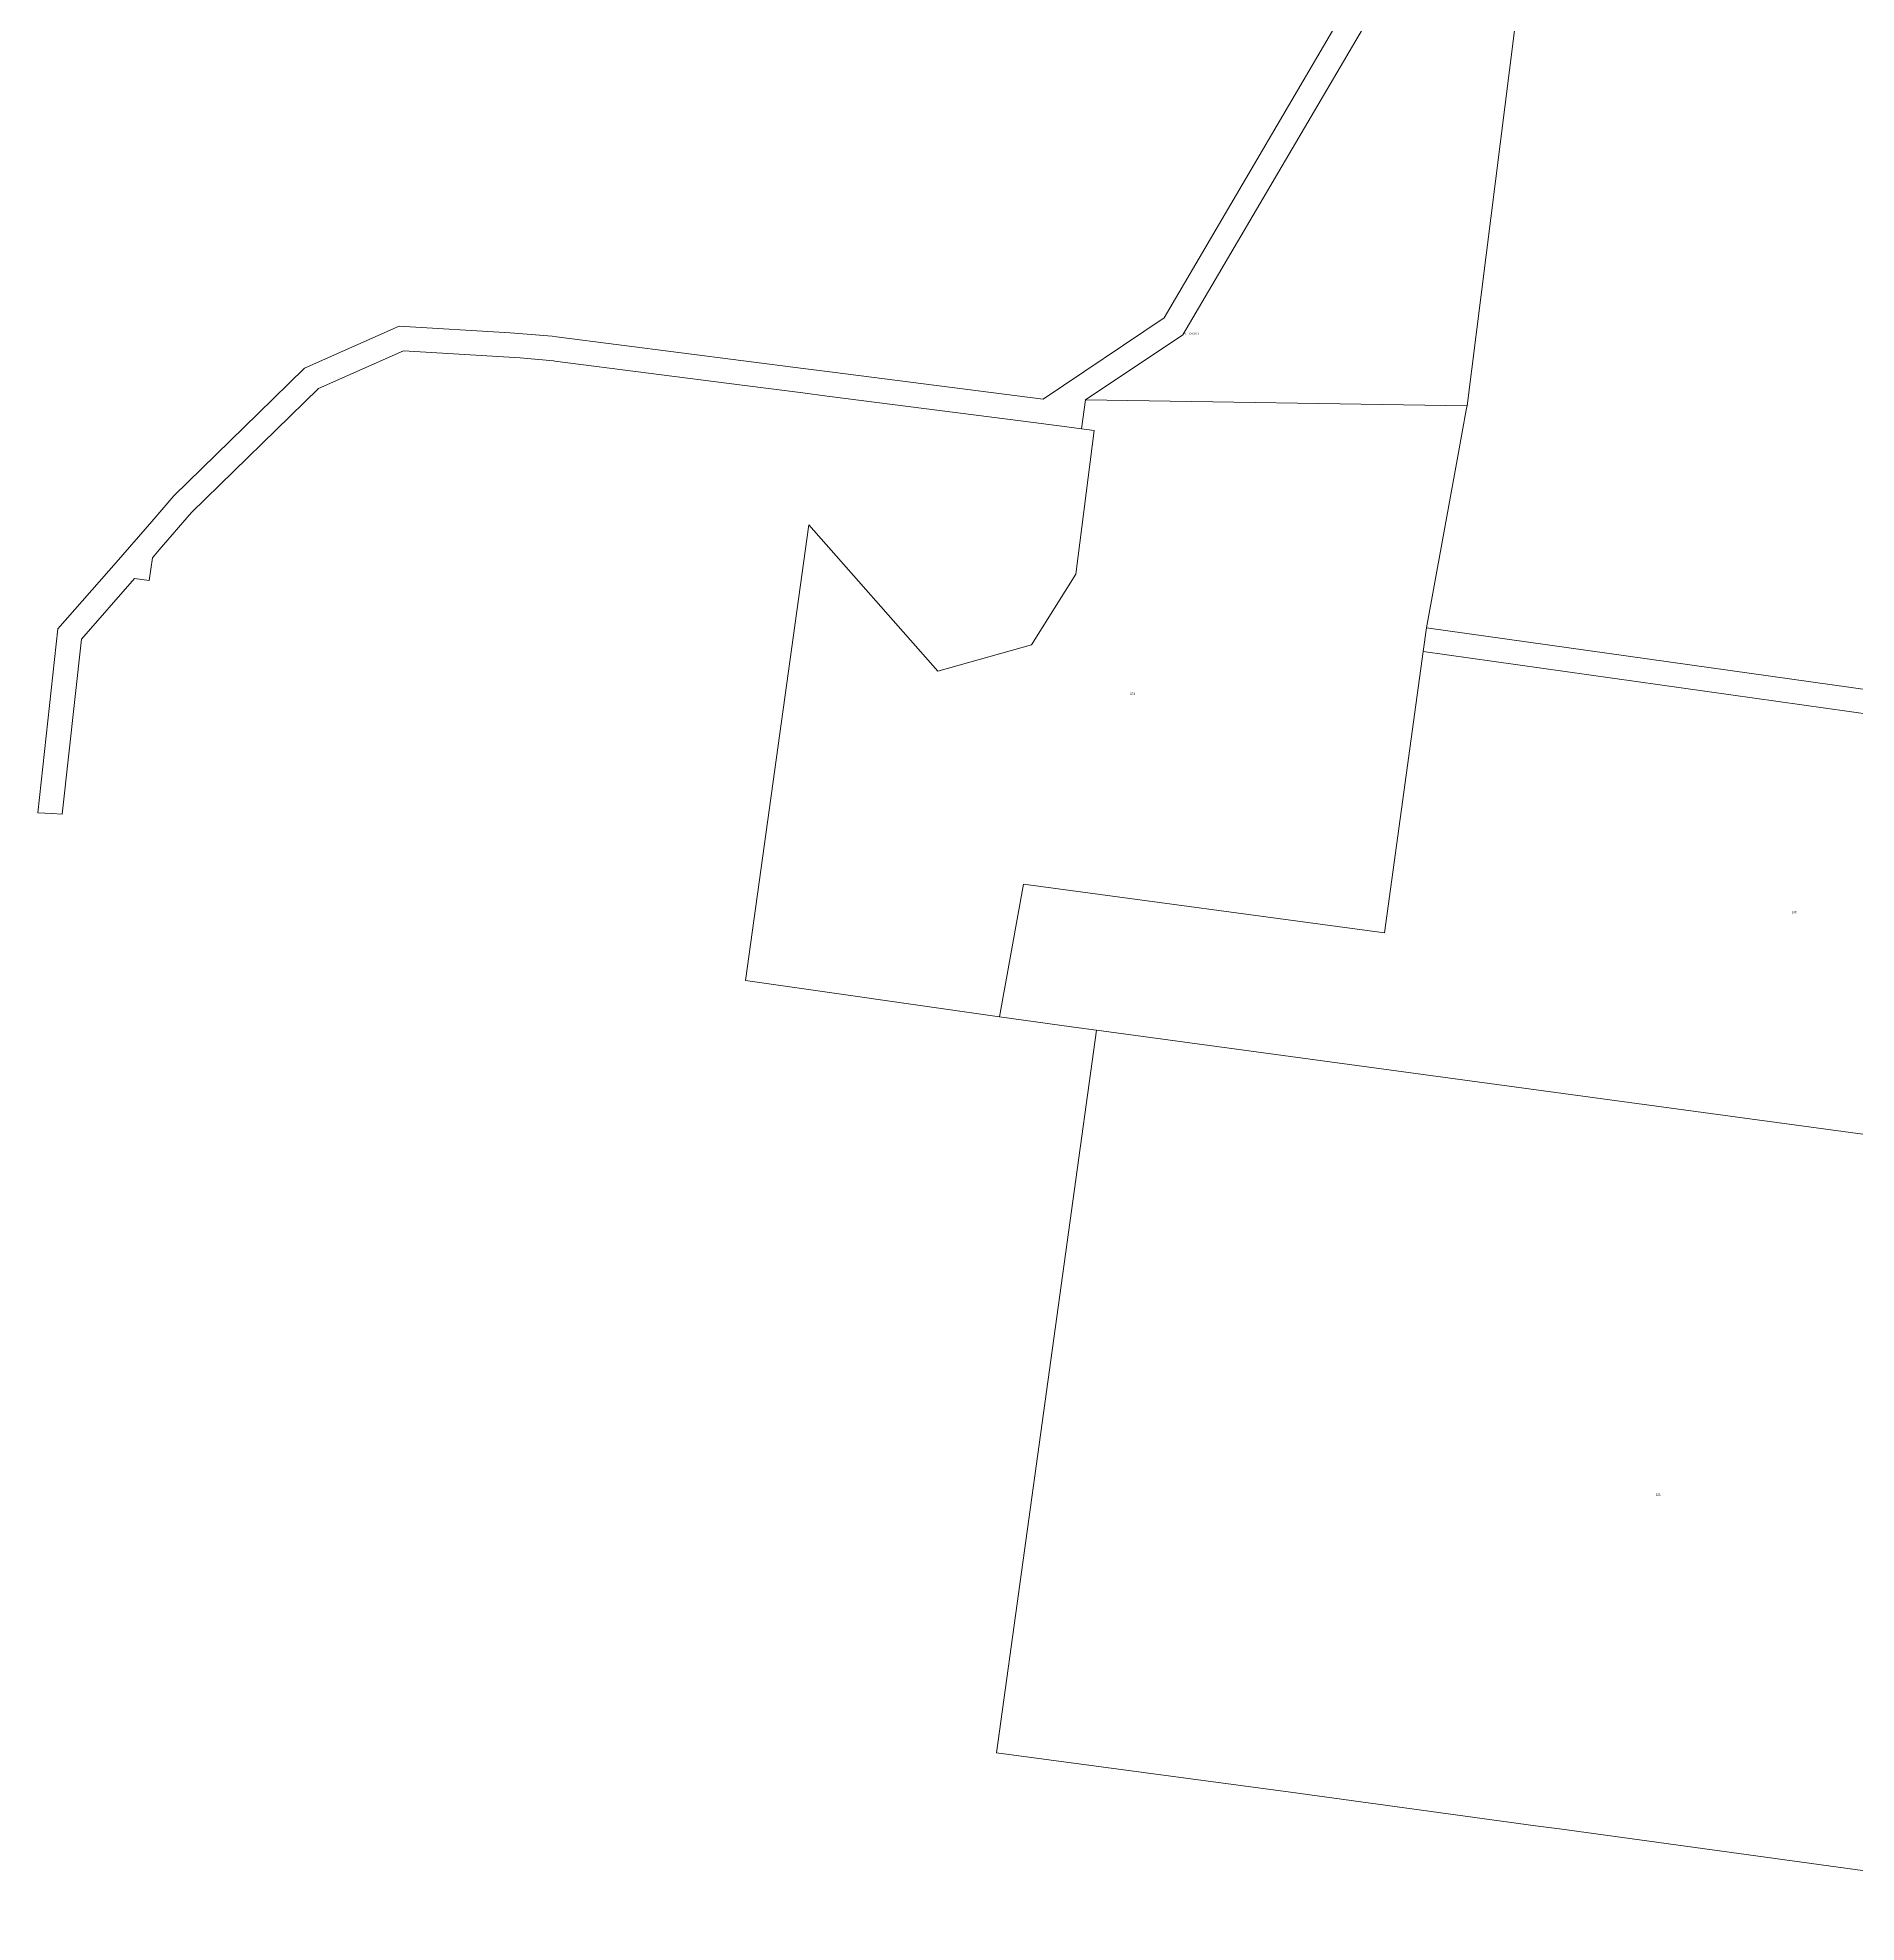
# Model space of a CAD drawing. Header units: metres. Extents: x 240566 to 246015, y 6282606 to 6289108.
# Drawn here: x 240627 to 242129, y 6283749 to 6285305 of the extents above; entities that cross this region are included whole.
import ezdxf

# ---------------------------------------------------------------- set-up
doc = ezdxf.new("R2010")
doc.units = ezdxf.units.M
doc.layers.add('Cadastre Land Parcels_SP_EXT', color=9, linetype='Continuous', lineweight=5)
doc.layers.add('Cadastre Roads_SP_EXT', color=9, linetype='Continuous', lineweight=5)
doc.styles.get("Standard").update_dxf_attribs({"font": 'arial.ttf'})

msp = doc.modelspace()

# ---------------------------------------------------------------- linework, layer by layer
at = {"layer": 'Cadastre Land Parcels_SP_EXT', "linetype": 'Continuous'}
for points in [[(241858.5, 6285402.9), (241782.2, 6285415.7), (241573, 6285059.6), (241492.7, 6285005.8), (241807.7, 6285000.8), (241858.5, 6285402.9)], [(241771.4, 6284798), (241774.1, 6284817.7), (241800.1, 6284959.2), (241807.3, 6284999), (241807.7, 6285000.8), (241492.7, 6285005.8), (241489.4, 6284982), (241499.7, 6284980.6), (241484.6, 6284862), (241448, 6284803.5), (241370.7, 6284781.8), (241264.2, 6284902.5), (241211.8, 6284526.2), (241421.5, 6284496.2), (241441.3, 6284605.9), (241739.6, 6284565.6), (241771.4, 6284798)], [(242575.5, 6284705.1), (241774.1, 6284817.7), (241771.4, 6284798), (242572.7, 6284685.2), (242575.5, 6284705.1)], [(242572.7, 6284685.2), (241771.4, 6284798), (241739.6, 6284565.6), (241441.3, 6284605.9), (241421.5, 6284496.2), (241481.1, 6284488), (241501.4, 6284485.4), (241501.6, 6284485.4), (242526, 6284346.4), (242536.7, 6284424.3), (242538.1, 6284434.5), (242572.7, 6284685.2)], [(242510.8, 6284237.3), (242510.9, 6284237.7), (242526, 6284346.4), (241501.6, 6284485.4), (241419.1, 6283888.5), (241662, 6283856), (241864.1, 6283828.3), (241884.1, 6283825.6), (242446.5, 6283748.5), (242510.8, 6284237.3)]]:
    msp.add_lwpolyline(points, close=True, dxfattribs=at)
msp.add_lwpolyline([(241858.5, 6285402.9), (241807.7, 6285000.8), (241807.3, 6284999), (241800.1, 6284959.2), (241774.1, 6284817.7), (242575.5, 6284705.1), (242594.2, 6284841), (242597.9, 6284851.2), (242674.9, 6285411)], dxfattribs=at)
at = {"layer": 'Cadastre Roads_SP_EXT', "linetype": 'Continuous'}
msp.add_lwpolyline([(241727.4, 6285363.4), (241557.5, 6285073.7), (241457.5, 6285006.3), (241283.7, 6285028.7), (241261.6, 6285031.5), (241055.6, 6285057.9), (241052, 6285058.4), (241021.1, 6285060.9), (241017.5, 6285061.2), (240925.7, 6285066.6), (240847.6, 6285032), (240809.2, 6284994.5), (240739.8, 6284926.6), (240721.5, 6284905.5), (240692, 6284871.6), (240644, 6284816.6), (240627.3, 6284664.8), (240639, 6284664.1), (240647.4, 6284663.6), (240663.3, 6284808.1), (240707.1, 6284858.4), (240719.4, 6284856.7), (240722, 6284875.5), (240727.6, 6284881.9), (240754.4, 6284912.7), (240859.1, 6285015.1), (240929.4, 6285046.2), (241025.6, 6285040.6), (241053.3, 6285038), (241054.3, 6285037.8), (241209.1, 6285017.9), (241259.1, 6285011.5), (241279.1, 6285009), (241441.2, 6284988.1), (241477.2, 6284983.5), (241489.4, 6284982), (241492.7, 6285005.8), (241573, 6285059.6), (241573, 6285059.6), (241782.2, 6285415.7)], dxfattribs=at)

# ---------------------------------------------------------------- texts
at = {"layer": 'Cadastre Land Parcels_SP_EXT'}
for s, p in [('253', (241529.3, 6284762.2)), ('156', (242075.7, 6284581.9)), ('151', (241963.4, 6284100.9))]:
    msp.add_text(s, height=1.8, dxfattribs=at).set_placement(p)
at = {"layer": 'Cadastre Roads_SP_EXT'}
msp.add_text('FIELDS RD', height=1.8, dxfattribs=at).set_placement((241573, 6285059.6))

doc.saveas('drawing.dxf')
